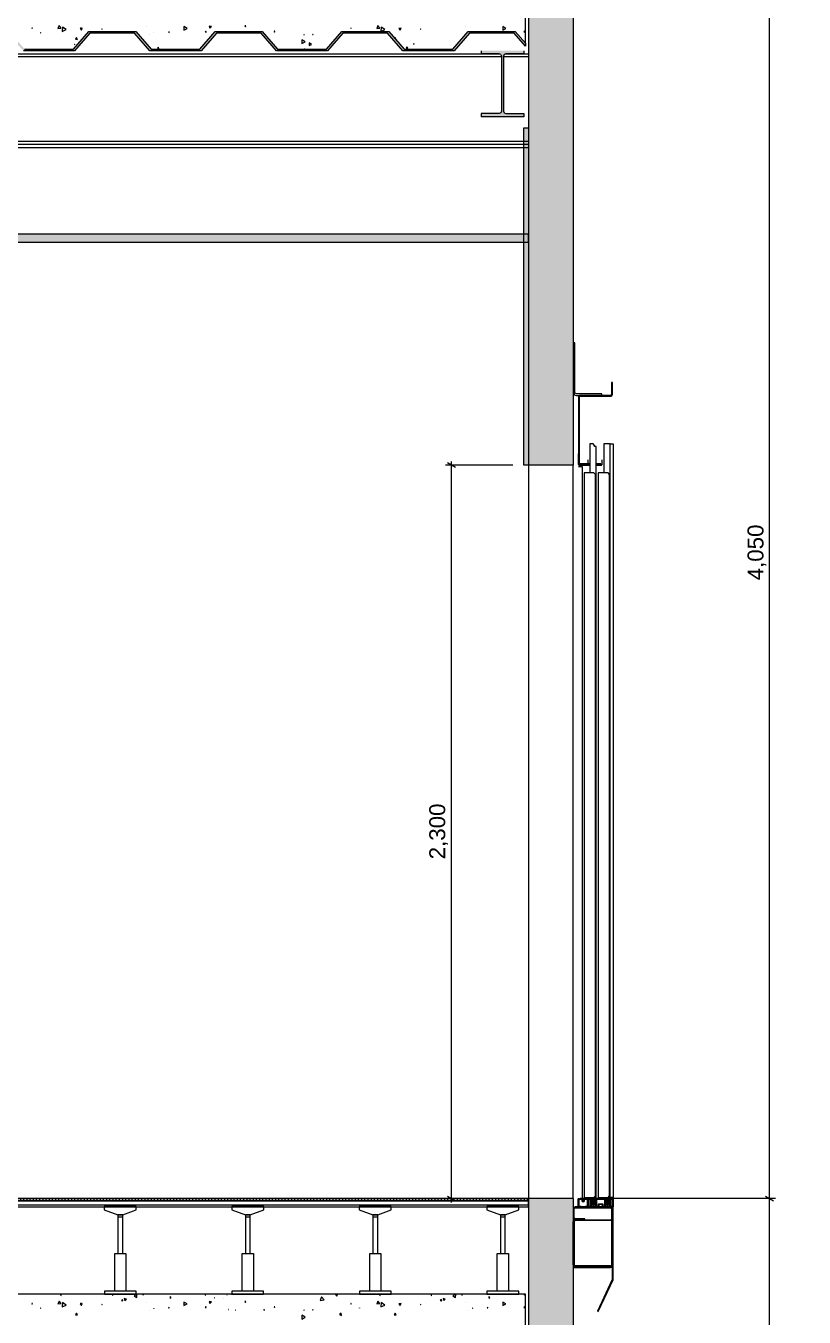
# Model space of a CAD drawing. Header units: millimetres. Extents: x -54677 to 188015, y -4000 to 32873.
# Drawn here: x -18274 to -15832, y 7728 to 11778 of the extents above; entities that cross this region are included whole.
import ezdxf

# ---------------------------------------------------------------- set-up
doc = ezdxf.new("R2010")
doc.units = ezdxf.units.MM
doc.header["$MEASUREMENT"] = 0
for name, color, linetype, lineweight in [('0_Pen_No__1', 7, 'Continuous', 13), ('0_Pen_No__101', 252, 'Continuous', 15), ('A-20-M_Ceiling_Pen_No__1', 7, 'Continuous', 13), ('A-30-M_Stair_Pen_No__146', 8, 'Continuous', 0), ('A-30-M_Stair_Pen_No__191', 7, 'Continuous', 5), ('New_A-30-M_Stair_Pen_No__191', 7, 'Continuous', 5), ('New_A-80-M_Lift_Pen_No__1', 7, 'Continuous', 13), ('New_A-80-M_Lift_Pen_No__87', 8, 'Continuous', 20), ('New_A-95-D_1_20_Pen_No__1', 7, 'Continuous', 13), ('New_S-280-M_STRUCT_FRAME.IFC Import_Pen_No__1', 7, 'Continuous', 13), ('New_S-280-M_STRUCT_FRAME.IFC Import_Pen_No__160', 5, 'Continuous', 200), ('New_S-280-M_STRUCT_FRAME.IFC Import_Pen_No__90', 8, 'Continuous', 20)]:
    doc.layers.add(name, color=color, linetype=linetype, lineweight=lineweight)
for name, color, linetype, lineweight, true_color in [('A-20-M_Ceiling_Pen_No__107', 7, 'Continuous', 15, 0xa6a6a6), ('A-30-M_Stair_Pen_No__107', 7, 'Continuous', 15, 0xa6a6a6), ('A-30-M_Stair_Pen_No__145', 7, 'Continuous', 0, 0xa6a6a6), ('New_A-30-M_Stair_Pen_No__145', 7, 'Continuous', 0, 0xa6a6a6), ('New_A-80-M_Lift_Pen_No__147', 7, 'Continuous', 0, 0x606060)]:
    doc.layers.add(name, color=color, linetype=linetype, lineweight=lineweight, true_color=true_color)
doc.layers.add('New_A-95-D_1_20', color=7, linetype='Continuous')
doc.styles.add('GENERATED_STYLE_1', font='')
doc.styles.get('GENERATED_STYLE_1').set_extended_font_data('Arial')
doc.dimstyles.new('GENERATED_STYLE__2', dxfattribs={"dimtxt": 50, "dimasz": 19, "dimexe": 0.18, "dimexo": 50, "dimgap": 0.09, "dimtad": 1, "dimdec": 0, "dimzin": 0, "dimdsep": 46, "dimtxsty": 'GENERATED_STYLE_1', "dimblk": 'ARROWHEAD_2', "dimblk1": 'ARROWHEAD_2', "dimblk2": 'ARROWHEAD_2', "dimcen": 0.09, "dimclrd": 7, "dimclre": 7, "dimclrt": 7, "dimadec": 0, "dimazin": 0, "dimtfac": 1, "dimtdec": 4, "dimtmove": 0, "dimatfit": 3, "dimfxl": 1, "dimtolj": 1, "dimtzin": 0, "dimarcsym": 0})
pattern_1 = [(0, (0, 0), (0, 3), [0, -3])]
pattern_2 = [(45, (0, 0), (-73.4847, 73.4847), [10, -50]), (45, (-15.53, 57.96), (-73.4847, 73.4847), [10, -50]), (105, (0, 0), (100.38196, 26.89726), [10, -50]), (105, (42.43, 42.43), (100.38196, 26.89726), [10, -50]), (165, (7.07, 7.07), (26.89726, 100.38196), [10, -50]), (165, (49.5, 49.5), (26.89726, 100.38196), [10, -50]), (45, (-7.071, 7.071), (-14.142136, 14.142136), [0, -20, 0, -30]), (90, (9e-16, 14.142), (-20, 0), [0, -15, 0, -25])]

# ---------------------------------------------------------------- blocks, each defined once
blk = doc.blocks.new('*X4')
at = {"layer": '0_Pen_No__101', "linetype": 'Continuous'}
for p, q in [((-18253, 11771.1), (-18254.7, 11771)), ((-18254.7, 11771), (-18253.7, 11769.5)), ((-18253.7, 11769.5), (-18253, 11771.1)), ((-18227.3, 11757), (-18227.7, 11756.5)), ((-18227.7, 11756.5), (-18227.1, 11756.4)), ((-18227.1, 11756.4), (-18227.3, 11757)), ((-18169.4, 11778.9), (-18173, 11769.8)), ((-18173, 11769.8), (-18163.3, 11771.2)), ((-18163.3, 11771.2), (-18169.4, 11778.9)), ((-18158.9, 11774.1), (-18160, 11760.3)), ((-18160, 11760.3), (-18147.5, 11766.2)), ((-18147.5, 11766.2), (-18158.9, 11774.1)), ((-18096.8, 11771), (-18103.7, 11770.1)), ((-18103.7, 11770.1), (-18099.6, 11764.6)), ((-18100.7, 11772.1), (-18101.2, 11771.8)), ((-18101.2, 11771.8), (-18100.7, 11771.6)), ((-18100.7, 11771.6), (-18100.7, 11772.1)), ((-18099.6, 11764.6), (-18096.8, 11771)), ((-18034.9, 11768.8), (-18035.8, 11768)), ((-18035.8, 11768), (-18034.7, 11767.6)), ((-18034.7, 11767.6), (-18034.9, 11768.8)), ((-17893.8, 11775), (-17893.9, 11775.1)), ((-17893.9, 11775.1), (-17893.9, 11775)), ((-17893.9, 11775), (-17893.8, 11775)), ((-17884.9, 11749.8), (-17885, 11749.7)), ((-17885, 11749.7), (-17884.9, 11749.7)), ((-17884.9, 11749.7), (-17884.9, 11749.8)), ((-17872.1, 11756.1), (-17872.8, 11756.3)), ((-17872.8, 11756.3), (-17872.7, 11755.6)), ((-17872.7, 11755.6), (-17872.1, 11756.1)), ((-17824.5, 11759.1), (-17826.3, 11758)), ((-17826.3, 11758), (-17824.4, 11757)), ((-17824.4, 11757), (-17824.5, 11759.1)), ((-17777.8, 11775.8), (-17778, 11764.7)), ((-17778, 11764.7), (-17768.3, 11770)), ((-17768.3, 11770), (-17777.8, 11775.8)), ((-17708.9, 11761.8), (-17711.5, 11759)), ((-17711.5, 11759), (-17707.8, 11758.1)), ((-17707.8, 11758.1), (-17708.9, 11761.8)), ((-17691.9, 11776.4), (-17699, 11777.2)), ((-17699, 11777.2), (-17696.2, 11770.7)), ((-17696.2, 11770.7), (-17691.9, 11776.4)), ((-17583.4, 11777.8), (-17587.1, 11777.8)), ((-17587.1, 11777.8), (-17585.3, 11774.6)), ((-17585.3, 11774.6), (-17583.4, 11777.8)), ((-17492.6, 11760.9), (-17495.3, 11761)), ((-17495.3, 11761), (-17494, 11758.6)), ((-17494, 11758.6), (-17492.6, 11760.9)), ((-17401.5, 11751.1), (-17402, 11749.8)), ((-17402, 11749.8), (-17400.6, 11749.9)), ((-17400.6, 11749.9), (-17401.5, 11751.1)), ((-17374, 11752.3), (-17374.4, 11750.8)), ((-17374.4, 11750.8), (-17372.9, 11751.2)), ((-17372.9, 11751.2), (-17374, 11752.3)), ((-17253, 11771.1), (-17254.7, 11771)), ((-17254.7, 11771), (-17253.7, 11769.5)), ((-17253.7, 11769.5), (-17253, 11771.1)), ((-17169.4, 11778.9), (-17173, 11769.8)), ((-17173, 11769.8), (-17163.3, 11771.2)), ((-17163.3, 11771.2), (-17169.4, 11778.9)), ((-17158.9, 11774.1), (-17160, 11760.3)), ((-17160, 11760.3), (-17147.5, 11766.2)), ((-17147.5, 11766.2), (-17158.9, 11774.1)), ((-17096.8, 11771), (-17103.7, 11770.1)), ((-17103.7, 11770.1), (-17099.6, 11764.6)), ((-17100.7, 11772.1), (-17101.2, 11771.8)), ((-17101.2, 11771.8), (-17100.7, 11771.6)), ((-17100.7, 11771.6), (-17100.7, 11772.1)), ((-17099.6, 11764.6), (-17096.8, 11771)), ((-17034.9, 11768.8), (-17035.8, 11768)), ((-17035.8, 11768), (-17034.7, 11767.6)), ((-17034.7, 11767.6), (-17034.9, 11768.8)), ((-16893.8, 11775), (-16893.9, 11775.1)), ((-16893.9, 11775.1), (-16893.9, 11775)), ((-16893.9, 11775), (-16893.8, 11775)), ((-16777.8, 11775.8), (-16778, 11764.7)), ((-16778, 11764.7), (-16768.3, 11770)), ((-16768.3, 11770), (-16777.8, 11775.8)), ((-16708.9, 11761.8), (-16711.5, 11759)), ((-16711.5, 11759), (-16707.8, 11758.1)), ((-16707.8, 11758.1), (-16708.9, 11761.8)), ((-18119.7, 11719.9), (-18120.9, 11719.3)), ((-18120.9, 11719.3), (-18119.9, 11718.6)), ((-18119.9, 11718.6), (-18119.7, 11719.9)), ((-18114.9, 11741.3), (-18118.2, 11735.8)), ((-18118.2, 11735.8), (-18111.7, 11735.7)), ((-18111.7, 11735.7), (-18114.9, 11741.3)), ((-17857.6, 11711.5), (-17861.1, 11708.5)), ((-17861.1, 11708.5), (-17856.8, 11707)), ((-17856.8, 11707), (-17857.6, 11711.5)), ((-17407.7, 11734.6), (-17408, 11722.4)), ((-17408, 11722.4), (-17397.4, 11728.2)), ((-17397.4, 11728.2), (-17407.7, 11734.6)), ((-17401.3, 11705.4), (-17401.2, 11705)), ((-17399.2, 11705.1), (-17401.3, 11705.4)), ((-17399.3, 11705), (-17399.2, 11705.1)), ((-17385.1, 11724.6), (-17385.4, 11715.9)), ((-17385.4, 11715.9), (-17377.7, 11720)), ((-17377.7, 11720), (-17385.1, 11724.6)), ((-17114.9, 11741.3), (-17116.5, 11738.5)), ((-17111.7, 11735.7), (-17114.9, 11741.3)), ((-17114.1, 11735.7), (-17111.7, 11735.7)), ((-17098.5, 11719.2), (-17098.9, 11719.4)), ((-17098.9, 11719.4), (-17098.8, 11719)), ((-17098.8, 11719), (-17098.5, 11719.2)), ((-17075.2, 11710.5), (-17080.7, 11709.6)), ((-17080.7, 11709.6), (-17077.2, 11705.4)), ((-17077.2, 11705.4), (-17075.2, 11710.5)), ((-17056.7, 11722.6), (-17057.4, 11720.8)), ((-17057.4, 11720.8), (-17055.5, 11721.1)), ((-17055.5, 11721.1), (-17056.7, 11722.6))]:
    blk.add_line(p, q, dxfattribs=at)
blk = doc.blocks.new('Fill_2_1', base_point=(0, 0))
at = {"layer": '0_Pen_No__101', "color": 8, "linetype": 'Continuous', "lineweight": 15}
for p, q in [((-16706.7, 11723.7), (-16706.7, 11850)), ((-18124.6, 11705), (-18076.6, 11760)), ((-18076.6, 11760), (-17929, 11760)), ((-17929, 11760), (-17881, 11705)), ((-17727.8, 11705), (-17679.7, 11760)), ((-17679.7, 11760), (-17532.2, 11760)), ((-17532.2, 11760), (-17484.1, 11705)), ((-17330.9, 11705), (-17282.9, 11760)), ((-17282.9, 11760), (-17135.3, 11760)), ((-17135.3, 11760), (-17087.3, 11705)), ((-16934.1, 11705), (-16886, 11760)), ((-16886, 11760), (-16738.5, 11760)), ((-16738.5, 11760), (-16706.7, 11723.7)), ((-18277.8, 11705), (-18124.6, 11705)), ((-17881, 11705), (-17727.8, 11705)), ((-17484.1, 11705), (-17330.9, 11705)), ((-17087.3, 11705), (-16934.1, 11705)), ((-16934.1, 11705), (-16934.1, 11705))]:
    blk.add_line(p, q, dxfattribs=at)
at = {"layer": '0_Pen_No__101', "linetype": 'Continuous'}
blk.add_blockref('*X4', (0, 0), dxfattribs=at)
blk = doc.blocks.new('*X6')
at = {"layer": '0_Pen_No__101', "linetype": 'Continuous'}
for p, q in [((-18169.4, 7778.9), (-18173, 7769.8)), ((-18163.3, 7771.2), (-18169.4, 7778.9)), ((-18163.1, 7798.9), (-18164.9, 7797.3)), ((-18164.9, 7797.3), (-18162.6, 7796.5)), ((-18162.6, 7796.5), (-18163.1, 7798.9)), ((-18002, 7798.1), (-18002.1, 7796.6)), ((-18002.1, 7796.6), (-18000.7, 7797.3)), ((-18000.7, 7797.3), (-18002, 7798.1)), ((-17970.3, 7783.7), (-17973.9, 7780.5)), ((-17973.9, 7780.5), (-17969.4, 7779)), ((-17969.4, 7779), (-17970.3, 7783.7)), ((-17958.6, 7784.9), (-17965, 7786.5)), ((-17965, 7786.5), (-17963.1, 7780.1)), ((-17963.1, 7780.1), (-17958.6, 7784.9)), ((-17925.4, 7799.5), (-17934.4, 7795)), ((-17934.4, 7795), (-17926, 7789.5)), ((-17926, 7789.5), (-17925.4, 7799.5)), ((-17906.1, 7798.1), (-17906.3, 7797.1)), ((-17906.3, 7797.1), (-17905.3, 7797.4)), ((-17905.3, 7797.4), (-17906.1, 7798.1)), ((-17819, 7792.4), (-17822.6, 7789.9)), ((-17822.6, 7789.9), (-17818.6, 7788)), ((-17818.6, 7788), (-17819, 7792.4)), ((-17777.8, 7775.8), (-17778, 7764.7)), ((-17768.3, 7770), (-17777.8, 7775.8)), ((-17710.7, 7799.4), (-17711.2, 7797.6)), ((-17711.2, 7797.6), (-17709.4, 7798.1)), ((-17709.4, 7798.1), (-17710.7, 7799.4)), ((-17691.9, 7776.4), (-17699, 7777.2)), ((-17699, 7777.2), (-17696.2, 7770.7)), ((-17696.2, 7770.7), (-17691.9, 7776.4)), ((-17682.7, 7789), (-17682.7, 7788.8)), ((-17682.5, 7788.9), (-17682.7, 7789)), ((-17682.7, 7788.8), (-17682.5, 7788.9)), ((-17653.4, 7787), (-17653.6, 7786.9)), ((-17653.6, 7786.9), (-17653.4, 7786.8)), ((-17653.4, 7786.8), (-17653.4, 7787)), ((-17642.8, 7798.4), (-17643, 7798.1)), ((-17643, 7798.1), (-17642.6, 7798)), ((-17642.6, 7798), (-17642.8, 7798.4)), ((-17631.2, 7800.3), (-17630.6, 7799.2)), ((-17630.6, 7799.2), (-17630, 7800.3)), ((-17583.4, 7777.8), (-17587.1, 7777.8)), ((-17587.1, 7777.8), (-17585.3, 7774.6)), ((-17585.3, 7774.6), (-17583.4, 7777.8)), ((-17346.3, 7792.4), (-17350.3, 7780.5)), ((-17350.3, 7780.5), (-17338, 7783.1)), ((-17338, 7783.1), (-17346.3, 7792.4)), ((-17303.5, 7800.3), (-17297.8, 7794.4)), ((-17297.8, 7794.4), (-17296.1, 7800.3)), ((-17169.4, 7778.9), (-17173, 7769.8)), ((-17163.3, 7771.2), (-17169.4, 7778.9)), ((-17163.1, 7798.9), (-17164.9, 7797.3)), ((-17164.9, 7797.3), (-17162.6, 7796.5)), ((-17162.6, 7796.5), (-17163.1, 7798.9)), ((-17002, 7798.1), (-17002.1, 7796.6)), ((-17002.1, 7796.6), (-17000.7, 7797.3)), ((-17000.7, 7797.3), (-17002, 7798.1)), ((-16970.3, 7783.7), (-16973.9, 7780.5)), ((-16973.9, 7780.5), (-16969.4, 7779)), ((-16969.4, 7779), (-16970.3, 7783.7)), ((-16958.6, 7784.9), (-16965, 7786.5)), ((-16965, 7786.5), (-16963.1, 7780.1)), ((-16963.1, 7780.1), (-16958.6, 7784.9)), ((-16925.4, 7799.5), (-16934.4, 7795)), ((-16934.4, 7795), (-16926, 7789.5)), ((-16926, 7789.5), (-16925.4, 7799.5)), ((-16906.1, 7798.1), (-16906.3, 7797.1)), ((-16906.3, 7797.1), (-16905.3, 7797.4)), ((-16905.3, 7797.4), (-16906.1, 7798.1)), ((-16819, 7792.4), (-16822.6, 7789.9)), ((-16822.6, 7789.9), (-16818.6, 7788)), ((-16818.6, 7788), (-16819, 7792.4)), ((-16777.8, 7775.8), (-16778, 7764.7)), ((-16768.3, 7770), (-16777.8, 7775.8)), ((-16710.7, 7799.4), (-16711.2, 7797.6)), ((-16711.2, 7797.6), (-16709.4, 7798.1)), ((-16709.4, 7798.1), (-16710.7, 7799.4)), ((-18253, 7771.1), (-18254.7, 7771)), ((-18254.7, 7771), (-18253.7, 7769.5)), ((-18253.7, 7769.5), (-18253, 7771.1)), ((-18227.3, 7757), (-18227.7, 7756.5)), ((-18227.7, 7756.5), (-18227.1, 7756.4)), ((-18227.1, 7756.4), (-18227.3, 7757)), ((-18173, 7769.8), (-18163.3, 7771.2)), ((-18158.9, 7774.1), (-18160, 7760.3)), ((-18160, 7760.3), (-18147.5, 7766.2)), ((-18147.5, 7766.2), (-18158.9, 7774.1)), ((-18114.9, 7741.3), (-18118.2, 7735.8)), ((-18118.2, 7735.8), (-18111.7, 7735.7)), ((-18111.7, 7735.7), (-18114.9, 7741.3)), ((-18096.8, 7771), (-18103.7, 7770.1)), ((-18103.7, 7770.1), (-18099.6, 7764.6)), ((-18100.7, 7772.1), (-18101.2, 7771.8)), ((-18101.2, 7771.8), (-18100.7, 7771.6)), ((-18100.7, 7771.6), (-18100.7, 7772.1)), ((-18099.6, 7764.6), (-18096.8, 7771)), ((-18034.9, 7768.8), (-18035.8, 7768)), ((-18035.8, 7768), (-18034.7, 7767.6)), ((-18034.7, 7767.6), (-18034.9, 7768.8)), ((-17893.8, 7775), (-17893.9, 7775.1)), ((-17893.9, 7775.1), (-17893.9, 7775)), ((-17893.9, 7775), (-17893.8, 7775)), ((-17884.9, 7749.8), (-17885, 7749.7)), ((-17885, 7749.7), (-17884.9, 7749.7)), ((-17884.9, 7749.7), (-17884.9, 7749.8)), ((-17872.1, 7756.1), (-17872.8, 7756.3)), ((-17872.8, 7756.3), (-17872.7, 7755.6)), ((-17872.7, 7755.6), (-17872.1, 7756.1)), ((-17824.5, 7759.1), (-17826.3, 7758)), ((-17826.3, 7758), (-17824.4, 7757)), ((-17824.4, 7757), (-17824.5, 7759.1)), ((-17778, 7764.7), (-17768.3, 7770)), ((-17708.9, 7761.8), (-17711.5, 7759)), ((-17711.5, 7759), (-17707.8, 7758.1)), ((-17707.8, 7758.1), (-17708.9, 7761.8)), ((-17638.6, 7752.2), (-17639.2, 7752.5)), ((-17639.2, 7752.5), (-17639.2, 7751.8)), ((-17639.2, 7751.8), (-17638.6, 7752.2)), ((-17615.6, 7750.3), (-17616.2, 7750.2)), ((-17616.2, 7750.2), (-17615.8, 7749.8)), ((-17615.8, 7749.8), (-17615.6, 7750.3)), ((-17525.9, 7752.6), (-17527, 7750.5)), ((-17527, 7750.5), (-17524.7, 7750.6)), ((-17524.7, 7750.6), (-17525.9, 7752.6)), ((-17492.6, 7760.9), (-17495.3, 7761)), ((-17495.3, 7761), (-17494, 7758.6)), ((-17494, 7758.6), (-17492.6, 7760.9)), ((-17401.5, 7751.1), (-17402, 7749.8)), ((-17402, 7749.8), (-17400.6, 7749.9)), ((-17400.6, 7749.9), (-17401.5, 7751.1)), ((-17374, 7752.3), (-17374.4, 7750.8)), ((-17374.4, 7750.8), (-17372.9, 7751.2)), ((-17372.9, 7751.2), (-17374, 7752.3)), ((-17284.7, 7740.8), (-17290.3, 7736.4)), ((-17290.3, 7736.4), (-17283.7, 7733.8)), ((-17283.7, 7733.8), (-17284.7, 7740.8)), ((-17253, 7771.1), (-17254.7, 7771)), ((-17254.7, 7771), (-17253.7, 7769.5)), ((-17253.7, 7769.5), (-17253, 7771.1)), ((-17227.3, 7757), (-17227.7, 7756.5)), ((-17227.7, 7756.5), (-17227.1, 7756.4)), ((-17227.1, 7756.4), (-17227.3, 7757)), ((-17173, 7769.8), (-17163.3, 7771.2)), ((-17158.9, 7774.1), (-17160, 7760.3)), ((-17160, 7760.3), (-17147.5, 7766.2)), ((-17147.5, 7766.2), (-17158.9, 7774.1)), ((-17114.9, 7741.3), (-17118.2, 7735.8)), ((-17118.2, 7735.8), (-17111.7, 7735.7)), ((-17111.7, 7735.7), (-17114.9, 7741.3)), ((-17096.8, 7771), (-17103.7, 7770.1)), ((-17103.7, 7770.1), (-17099.6, 7764.6)), ((-17100.7, 7772.1), (-17101.2, 7771.8)), ((-17101.2, 7771.8), (-17100.7, 7771.6)), ((-17100.7, 7771.6), (-17100.7, 7772.1)), ((-17099.6, 7764.6), (-17096.8, 7771)), ((-17034.9, 7768.8), (-17035.8, 7768)), ((-17035.8, 7768), (-17034.7, 7767.6)), ((-17034.7, 7767.6), (-17034.9, 7768.8)), ((-16893.8, 7775), (-16893.9, 7775.1)), ((-16893.9, 7775.1), (-16893.9, 7775)), ((-16893.9, 7775), (-16893.8, 7775)), ((-16884.9, 7749.8), (-16885, 7749.7)), ((-16885, 7749.7), (-16884.9, 7749.7)), ((-16884.9, 7749.7), (-16884.9, 7749.8)), ((-16872.1, 7756.1), (-16872.8, 7756.3)), ((-16872.8, 7756.3), (-16872.7, 7755.6)), ((-16872.7, 7755.6), (-16872.1, 7756.1)), ((-16824.5, 7759.1), (-16826.3, 7758)), ((-16826.3, 7758), (-16824.4, 7757)), ((-16824.4, 7757), (-16824.5, 7759.1)), ((-16778, 7764.7), (-16768.3, 7770)), ((-16708.9, 7761.8), (-16711.5, 7759)), ((-16711.5, 7759), (-16707.8, 7758.1)), ((-16707.8, 7758.1), (-16708.9, 7761.8)), ((-17407.7, 7734.6), (-17408, 7722.4)), ((-17408, 7722.4), (-17397.4, 7728.2)), ((-17397.4, 7728.2), (-17407.7, 7734.6))]:
    blk.add_line(p, q, dxfattribs=at)
blk = doc.blocks.new('Fill_3_1', base_point=(0, 0))
at = {"layer": '0_Pen_No__101', "color": 8, "linetype": 'Continuous', "lineweight": 15}
for p, q in [((-18050.5, 7800.3), (-19241, 7800.3)), ((-16706.7, 7800.3), (-18050.5, 7800.3)), ((-16706.7, 7655.2), (-16706.7, 7800.3))]:
    blk.add_line(p, q, dxfattribs=at)
at = {"layer": '0_Pen_No__101', "linetype": 'Continuous'}
blk.add_blockref('*X6', (0, 0), dxfattribs=at)
blk = doc.blocks.new('*D26')
at = {"layer": 'New_A-95-D_1_20_Pen_No__1', "linetype": 'Continuous'}
for p, q in [((-15922, 8100), (-16534.8, 8100)), ((-15953.3, 8107.2), (-15928.3, 8092.8)), ((-15940.8, 4050), (-15940.8, 8100)), ((-15922, 4050), (-16576.7, 4050)), ((-15953.3, 4057.2), (-15928.3, 4042.8))]:
    blk.add_line(p, q, dxfattribs=at)
at = {"layer": 'New_A-95-D_1_20_Pen_No__1', "insert": (-15950.8, 5989.2), "char_height": 50, "attachment_point": 7, "rotation": 90, "style": 'GENERATED_STYLE_1'}
blk.add_mtext('\\A1;{\\fArial|b0|i0|c0|p34;4,050}', dxfattribs=at)
blk = doc.blocks.new('ARROWHEAD_2')
at = {"color": 0, "linetype": 'Continuous', "lineweight": 0}
for p, q in [((0, 0), (-1, 0)), ((-0.38, -0.66), (0.38, 0.66))]:
    blk.add_line(p, q, dxfattribs=at)
blk = doc.blocks.new('*D27')
at = {"layer": 'New_A-95-D_1_20_Pen_No__1', "linetype": 'Continuous'}
for p, q in [((-15922, 12150), (-16576.7, 12150)), ((-15953.3, 12157.2), (-15928.3, 12142.8)), ((-15940.8, 8100), (-15940.8, 12150)), ((-15922, 8100), (-16534.8, 8100)), ((-15953.3, 8107.2), (-15928.3, 8092.8))]:
    blk.add_line(p, q, dxfattribs=at)
at = {"layer": 'New_A-95-D_1_20_Pen_No__1', "insert": (-15950.8, 10039.2), "char_height": 50, "attachment_point": 7, "rotation": 90, "style": 'GENERATED_STYLE_1'}
blk.add_mtext('\\A1;{\\fArial|b0|i0|c0|p34;4,050}', dxfattribs=at)
blk = doc.blocks.new('*D30')
at = {"layer": 'New_A-95-D_1_20_Pen_No__1', "linetype": 'Continuous'}
for p, q in [((-16939.1, 10400), (-16939.1, 10412.2)), ((-16746.7, 10400), (-16957.9, 10400)), ((-16926.6, 10392.8), (-16951.6, 10407.2)), ((-16939.1, 8100), (-16939.1, 10400)), ((-16707.9, 8100), (-16957.9, 8100)), ((-16951.6, 8107.2), (-16926.6, 8092.8)), ((-16939.1, 8087.8), (-16939.1, 8100))]:
    blk.add_line(p, q, dxfattribs=at)
at = {"layer": 'New_A-95-D_1_20_Pen_No__1', "insert": (-16949.1, 9164.2), "char_height": 50, "attachment_point": 7, "rotation": 90, "style": 'GENERATED_STYLE_1'}
blk.add_mtext('\\A1;{\\fArial|b0|i0|c0|p34;2,300}', dxfattribs=at)
blk = doc.blocks.new('*D31')
at = {"layer": 'New_A-95-D_1_20_Pen_No__1', "linetype": 'Continuous'}
for p, q in [((-14051.2, 20100), (-16506.7, 20100)), ((-14057.4, 20092.8), (-14082.4, 20107.2)), ((-14069.9, 20100), (-14069.9, 20112.2)), ((-14069.9, -1350), (-14069.9, 20100)), ((-14051.2, -1350), (-16506.7, -1350)), ((-14082.4, -1342.8), (-14057.4, -1357.2)), ((-14069.9, -1362.2), (-14069.9, -1350))]:
    blk.add_line(p, q, dxfattribs=at)
at = {"layer": 'New_A-95-D_1_20_Pen_No__1', "insert": (-14079.9, 9270.1), "char_height": 50, "attachment_point": 7, "rotation": 90, "style": 'GENERATED_STYLE_1'}
blk.add_mtext('\\A1;{\\fArial|b0|i0|c0|p34;21,450}', dxfattribs=at)

msp = doc.modelspace()

# ---------------------------------------------------------------- hatches: boundary and pattern name
at = {"layer": 'A-20-M_Ceiling_Pen_No__107', "linetype": 'Continuous'}
h = msp.add_hatch(dxfattribs=at)
h.set_pattern_fill('Gypsum_PB_0001', color=256, style=0, pattern_type=2)
h.set_pattern_definition(pattern_1)
h.paths.add_polyline_path([(-19716.2, 11100), (-16696.7, 11100), (-16696.7, 11125), (-19716.2, 11125)])
at = {"layer": 'A-30-M_Stair_Pen_No__107', "linetype": 'Continuous'}
h = msp.add_hatch(dxfattribs=at)
h.set_pattern_fill('Gypsum_PB_0001', color=256, style=0, pattern_type=2)
h.set_pattern_definition(pattern_1)
h.paths.add_polyline_path([(-16696.7, 11458.5), (-16696.7, 10400), (-16711.7, 10400), (-16711.7, 11458.5)])
at = {"layer": 'A-30-M_Stair_Pen_No__145', "linetype": 'Continuous'}
h = msp.add_hatch(dxfattribs=at)
h.set_pattern_fill('Floor_Finish_0001', color=256, style=0, pattern_type=2)
h.set_pattern_definition([(90, (0, 0), (-10, 0), [])])
h.paths.add_polyline_path([(-19716.2, 8094.8), (-16696.7, 8094.8), (-16696.7, 8100.3), (-19716.2, 8100.3)])
at = {"layer": 'A-30-M_Stair_Pen_No__146', "linetype": 'Continuous'}
msp.add_hatch(color=256, dxfattribs=at).paths.add_polyline_path([(-19913.2, 11760), (-19865.2, 11705), (-19712, 11705), (-19663.9, 11760), (-19516.4, 11760), (-19468.3, 11705), (-19315.1, 11705), (-19267.1, 11760), (-19119.5, 11760), (-19071.5, 11705), (-18987.5, 11705), (-18918.3, 11705), (-18870.2, 11760), (-18722.7, 11760), (-18674.7, 11705), (-18550.3, 11705), (-18521.4, 11705), (-18473.4, 11760), (-18325.9, 11760), (-18277.8, 11705), (-18124.6, 11705), (-18076.6, 11760), (-17929, 11760), (-17881, 11705), (-17796.9, 11705), (-17727.8, 11705), (-17679.7, 11760), (-17532.2, 11760), (-17484.1, 11705), (-17330.9, 11705), (-17282.9, 11760), (-17135.3, 11760), (-17087.3, 11705), (-16934.1, 11705), (-16886, 11760), (-16738.5, 11760), (-16706.7, 11723.6), (-16706.7, 11714.3), (-16742, 11754.7), (-16882.5, 11754.7), (-16930.3, 11700), (-16934.1, 11700), (-16934.1, 11699.7), (-17090.8, 11699.7), (-17138.9, 11754.7), (-17279.3, 11754.7), (-17327.3, 11699.8), (-17487.7, 11699.8), (-17535.7, 11754.8), (-17676.2, 11754.8), (-17724.2, 11699.9), (-17727.8, 11699.9), (-17727.8, 11699.7), (-17884.5, 11699.7), (-17932.6, 11754.7), (-18073, 11754.7), (-18121, 11699.8), (-18121.2, 11699.8), (-18121.3, 11699.7), (-18124.6, 11699.7), (-18281.4, 11699.7), (-18329.4, 11754.7), (-18469.9, 11754.7), (-18517.9, 11699.8), (-18678.2, 11699.8), (-18726.3, 11754.8), (-18866.7, 11754.8), (-18914.7, 11699.9), (-18914.8, 11699.9), (-18914.9, 11699.7), (-18918.3, 11699.7), (-19075.1, 11699.7), (-19123.1, 11754.7), (-19263.5, 11754.7), (-19311.6, 11699.8), (-19471.9, 11699.8), (-19519.9, 11754.8), (-19660.4, 11754.8), (-19708.4, 11699.9), (-19868.7, 11699.9), (-19916.8, 11754.9), (-19984.1, 11754.9), (-19984.1, 11760)])
at = {"layer": 'New_A-30-M_Stair_Pen_No__145', "linetype": 'Continuous'}
h = msp.add_hatch(dxfattribs=at)
h.set_pattern_fill('Plywood_0001', color=256, style=0, pattern_type=2)
h.set_pattern_definition([(0, (0, 0), (0, 40), [])])
h.paths.add_polyline_path([(-16696.7, 8092.3), (-19716.2, 8092.3), (-19716.2, 8074.6), (-16696.7, 8074.6)])
at = {"layer": 'New_A-80-M_Lift_Pen_No__147', "linetype": 'Continuous'}
h = msp.add_hatch(dxfattribs=at)
h.set_pattern_fill('Structural_Concrete_0001', color=256, style=0, pattern_type=2)
h.set_pattern_definition(pattern_2)
h.paths.add_polyline_path([(-16556.7, 12150), (-16696.7, 12150), (-16696.7, 10400), (-16556.7, 10400)])
h = msp.add_hatch(dxfattribs=at)
h.set_pattern_fill('Structural_Concrete_0001', color=256, style=0, pattern_type=2)
h.set_pattern_definition(pattern_2)
h.paths.add_polyline_path([(-16556.7, 6350), (-16556.7, 8100), (-16696.7, 8100), (-16696.7, 6350)])
at = {"layer": 'New_S-280-M_STRUCT_FRAME.IFC Import_Pen_No__160', "linetype": 'Continuous', "lineweight": 0, "true_color": 0x00007f}
msp.add_hatch(color=176, dxfattribs=at).paths.add_polyline_path([(-16711.7, 11493.2), (-16711.7, 11502.8), (-16767.8, 11502.8), (-16773.2, 11505), (-16775.4, 11510.4), (-16775.4, 11682.8), (-16773.2, 11688.2), (-16767.8, 11690.4), (-16711.7, 11690.4), (-16711.7, 11700), (-16845.6, 11700), (-16845.6, 11690.4), (-16789.4, 11690.4), (-16784.1, 11688.2), (-16781.8, 11682.8), (-16781.8, 11510.4), (-16784.1, 11505), (-16789.4, 11502.8), (-16845.6, 11502.8), (-16845.6, 11493.2)])

# ---------------------------------------------------------------- linework, layer by layer
at = {"layer": '0_Pen_No__1', "linetype": 'Continuous'}
for p, q in [((-16540.5, 10435.8), (-16541.7, 10435.8)), ((-16541.7, 10435.8), (-16541.7, 10403.2)), ((-16540.5, 10422), (-16540.5, 10435.8)), ((-16540.5, 10418.8), (-16540.4, 10418.8)), ((-16540.5, 10403.2), (-16540.5, 10416.8)), ((-16509.7, 10416), (-16510.9, 10416)), ((-16510.9, 10416), (-16510.9, 10403.2)), ((-16509.7, 10403.2), (-16509.7, 10416)), ((-16556.7, 8100), (-16556.7, 10400)), ((-16527.7, 10395.2), (-16540.5, 10395.2)), ((-16512.9, 10401.2), (-16538.5, 10401.2)), ((-16538.5, 10400), (-16512.9, 10400)), ((-16527.7, 8099), (-16527.7, 10395.2)), ((-16512.9, 10400), (-16504.7, 10400)), ((-16486.7, 10371), (-16491.7, 10376)), ((-16442.7, 10371), (-16447.7, 10376)), ((-16541.7, 8099), (-16540.7, 8100)), ((-16540.7, 8100), (-16537.2, 8100)), ((-16537.2, 8100), (-16537.2, 8099)), ((-16532.6, 8099), (-16532.6, 8100)), ((-16532.6, 8100), (-16528, 8100)), ((-16528, 8100), (-16528, 8099)), ((-16523.4, 8099), (-16523.4, 8100)), ((-16523.4, 8100), (-16518.8, 8100)), ((-16518.8, 8100), (-16518.8, 8099)), ((-16514.2, 8099), (-16514.2, 8100)), ((-16514.2, 8100), (-16510.7, 8100)), ((-16510.7, 8100), (-16509.7, 8099)), ((-16541.7, 8074), (-16541.7, 8099)), ((-16531.7, 8074), (-16541.7, 8074)), ((-16541.7, 8074), (-16533.3, 8074)), ((-16539.7, 8096), (-16538.7, 8097)), ((-16539.7, 8096), (-16539.7, 8076.5)), ((-16539.2, 8076), (-16531.7, 8076)), ((-16530.5, 8097), (-16538.7, 8097)), ((-16537.2, 8099), (-16532.6, 8099)), ((-16531.7, 8076), (-16531.7, 8074)), ((-16528, 8099), (-16523.4, 8099)), ((-16512.7, 8097), (-16521, 8097)), ((-16519.7, 8076), (-16512.2, 8076)), ((-16519.7, 8074), (-16519.7, 8076)), ((-16509.7, 8074), (-16519.7, 8074)), ((-16518.8, 8099), (-16514.2, 8099)), ((-16512.7, 8097), (-16511.7, 8096)), ((-16511.7, 8076.5), (-16511.7, 8096)), ((-16509.7, 8099), (-16509.7, 8074))]:
    msp.add_line(p, q, dxfattribs=at)
at = {"layer": '0_Pen_No__1', "linetype": 'Continuous', "flags": 128}
for points in [[(-16551.7, 10629.2), (-16551.7, 10784.2), (-16556.7, 10784.2), (-16556.7, 10629.2, 0.414214), (-16546.7, 10619.2), (-16466.7, 10619.2), (-16466.7, 10624.2), (-16546.7, 10624.2, -0.414214)], [(-16473.9, 8074), (-16509.7, 8074), (-16509.7, 8099), (-16508.7, 8100), (-16507.1, 8100), (-16507.1, 8099), (-16502.5, 8099), (-16502.5, 8100), (-16500.8, 8100), (-16499.8, 8099), (-16499.8, 8076.5, 0.414214), (-16499.3, 8076), (-16486.1, 8076, 0.414214), (-16485.6, 8076.5), (-16485.6, 8099), (-16484.6, 8100), (-16482.2, 8100), (-16482.2, 8099), (-16477.6, 8099), (-16477.6, 8100), (-16473, 8100), (-16473, 8099), (-16468.4, 8099), (-16468.4, 8100), (-16463.8, 8100), (-16463.8, 8099), (-16459.2, 8099), (-16459.2, 8100), (-16456.8, 8100), (-16455.8, 8099), (-16455.8, 8076.5, 0.414214), (-16455.3, 8076), (-16442.1, 8076, 0.414214), (-16441.6, 8076.5), (-16441.6, 8099), (-16440.6, 8100), (-16439, 8100), (-16439, 8099), (-16434.4, 8099), (-16434.4, 8100), (-16432.7, 8100), (-16431.7, 8099), (-16431.7, 8074), (-16467.6, 8074), (-16467.6, 8076), (-16465.5, 8076), (-16465.5, 8082), (-16476, 8082), (-16476, 8076), (-16473.9, 8076)], [(-16520.7, 8037), (-16550.7, 8037, -0.414214), (-16553.7, 8040), (-16553.7, 8068, -0.414214), (-16550.7, 8071), (-16440.2, 8071, -0.414214), (-16437.2, 8068), (-16437.2, 7995.3), (-16437.2, 7888.7, -0.291565), (-16439.9, 7887), (-16553.7, 7887), (-16553.7, 7884), (-16439.9, 7884, 0.291565), (-16434.5, 7887.5), (-16434.2, 7995.3), (-16434.2, 8068, 0.414214), (-16440.2, 8074), (-16550.7, 8074, 0.414214), (-16556.7, 8068), (-16556.7, 8040, 0.414214), (-16550.7, 8034), (-16520.7, 8034)], [(-16507.2, 8076), (-16502.3, 8076, 0.414214), (-16501.8, 8076.5), (-16501.8, 8096), (-16502.8, 8097), (-16506.7, 8097), (-16507.7, 8096), (-16507.7, 8076.5, 0.414214)], [(-16478, 8083.5, -0.414214), (-16477.5, 8084), (-16464, 8084, -0.414214), (-16463.5, 8083.5), (-16463.5, 8076.5, 0.414214), (-16463, 8076), (-16458.3, 8076, 0.414214), (-16457.8, 8076.5), (-16457.8, 8096.5, 0.414214), (-16458.3, 8097), (-16483.1, 8097, 0.414214), (-16483.6, 8096.5), (-16483.6, 8076.5, 0.414214), (-16483.1, 8076), (-16478.5, 8076, 0.414214), (-16478, 8076.5)], [(-16434.2, 8074), (-16434.2, 7848, -0.109518), (-16434.5, 7846.7), (-16480.8, 7747.4), (-16478.1, 7746.1), (-16431.8, 7845.5, 0.109518), (-16431.2, 7848), (-16431.2, 8074)], [(-16439.1, 8076), (-16434.2, 8076, 0.414214), (-16433.7, 8076.5), (-16433.7, 8096), (-16434.7, 8097), (-16438.6, 8097), (-16439.6, 8096), (-16439.6, 8076.5, 0.414214)], [(-16439.9, 7890), (-16439.9, 7887), (-16550.7, 7887, -0.414214), (-16556.7, 7893), (-16556.7, 8028, -0.414214), (-16550.7, 8034), (-16437.2, 8034), (-16437.2, 8031), (-16550.7, 8031, 0.414214), (-16553.7, 8028), (-16553.7, 7893, 0.414214), (-16550.7, 7890)]]:
    msp.add_lwpolyline(points, format="xyb", close=True, dxfattribs=at)
for points in [[(-16510.9, 10404.2), (-16534.5, 10404.2, -0.414214), (-16537.5, 10407.2), (-16537.5, 10613.2, -0.414214), (-16534.5, 10616.2), (-16439.7, 10616.2, 0.414214), (-16433.7, 10622.2), (-16433.7, 10659.2), (-16436.7, 10659.2), (-16436.7, 10622.2, -0.414214), (-16439.7, 10619.2), (-16534.5, 10619.2, 0.414214), (-16540.5, 10613.2), (-16540.5, 10407.3, 0.414214), (-16534.5, 10401.3), (-16512.3, 10401.3)], [(-16484.7, 10400), (-16468.9, 10400, 0.414214), (-16465.7, 10403.2), (-16465.7, 10416), (-16466.9, 10416), (-16466.9, 10403.2, -0.414214), (-16468.9, 10401.2), (-16484.7, 10401.2)], [(-16489.2, 8104), (-16491.3, 8098.2, 0.087489), (-16491.5, 8097.3), (-16491.5, 8080), (-16494, 8080), (-16494, 8097.3, -0.087489), (-16493.7, 8099), (-16492, 8103.8)], [(-16445.2, 8104), (-16447.3, 8098.2, 0.087489), (-16447.5, 8097.3), (-16447.5, 8080), (-16450, 8080), (-16450, 8097.3, -0.087489), (-16449.7, 8099), (-16448, 8103.8)]]:
    msp.add_lwpolyline(points, format="xyb", dxfattribs=at)
for points in [[(-16522.7, 8104), (-16484.7, 8104), (-16484.7, 10459.3), (-16489.7, 10459.3), (-16489.7, 10462.3), (-16494.7, 10467.3), (-16504.7, 10467.3), (-16504.7, 10376)], [(-16478.7, 8104), (-16440.7, 8104), (-16440.7, 10467.3), (-16460.7, 10467.3), (-16460.7, 10376)], [(-16440.7, 10467.3), (-16431.7, 10467.3), (-16431.7, 8104), (-16440.7, 8104)], [(-16491.7, 10376), (-16522.7, 10376), (-16522.7, 8104), (-16491.7, 8104), (-16486.7, 8109), (-16486.7, 10371)], [(-16510.4, 10401.3), (-16504.7, 10401.3)], [(-16504.7, 10401.2), (-16510.4, 10401.2)], [(-16504.7, 10404.2), (-16509.7, 10404.2)], [(-16484.7, 10401.3), (-16469.9, 10401.3), (-16469.9, 10404.2), (-16484.7, 10404.2)], [(-16447.7, 10376), (-16478.7, 10376), (-16478.7, 8104), (-16447.7, 8104), (-16442.7, 8109), (-16442.7, 10371)]]:
    msp.add_lwpolyline(points, dxfattribs=at)
for points in [[(-16494.2, 8096), (-16499.7, 8096), (-16499.7, 8083), (-16494.2, 8083)], [(-16485.7, 8096), (-16491.2, 8096), (-16491.2, 8083), (-16485.7, 8083)], [(-16450.2, 8096), (-16455.7, 8096), (-16455.7, 8083), (-16450.2, 8083)], [(-16441.7, 8083), (-16447.2, 8083), (-16447.2, 8096), (-16441.7, 8096)]]:
    msp.add_lwpolyline(points, close=True, dxfattribs=at)
at = {"layer": '0_Pen_No__1', "linetype": 'Continuous'}
msp.add_circle((-16525.7, 8094.3), 2.75, dxfattribs=at)
for centre, radius, start, end in [((-16538.5, 10403.2), 3.2, 180, 270), ((-16538.5, 10403.2), 2, 180, 270), ((-16512.9, 10403.2), 3.2, 270, 0), ((-16512.9, 10403.2), 2, 270, 0), ((-16539.2, 8076.5), 0.5, 180, 270), ((-16530.5, 8096.5), 0.5, 334.6231, 90), ((-16525.7, 8094.3), 4.75, 154.6231, 25.3769), ((-16521, 8096.5), 0.5, 90, 205.3769), ((-16512.2, 8076.5), 0.5, 270, 0)]:
    msp.add_arc(centre, radius, start, end, dxfattribs=at)
at = {"layer": 'A-20-M_Ceiling_Pen_No__1', "linetype": 'Continuous', "flags": 128}
msp.add_lwpolyline([(-19716.2, 11100), (-16696.7, 11100), (-16696.7, 11125), (-19716.2, 11125)], close=True, dxfattribs=at)
at = {"layer": 'A-30-M_Stair_Pen_No__191', "linetype": 'Continuous', "flags": 128}
msp.add_lwpolyline([(-18277.8, 11705), (-18124.6, 11705), (-18076.6, 11760), (-17929, 11760), (-17881, 11705), (-17796.9, 11705), (-17727.8, 11705), (-17679.7, 11760), (-17532.2, 11760), (-17484.1, 11705), (-17330.9, 11705), (-17282.9, 11760), (-17135.3, 11760), (-17087.3, 11705), (-16934.1, 11705), (-16886, 11760), (-16738.5, 11760), (-16706.7, 11723.6), (-16706.7, 11714.3), (-16742, 11754.7), (-16882.5, 11754.7), (-16930.3, 11700), (-16934.1, 11700), (-16934.1, 11699.7), (-17090.8, 11699.7), (-17138.9, 11754.7), (-17279.3, 11754.7), (-17327.3, 11699.8), (-17487.7, 11699.8), (-17535.7, 11754.8), (-17676.2, 11754.8), (-17724.2, 11699.9), (-17727.8, 11699.9), (-17727.8, 11699.7), (-17884.5, 11699.7), (-17932.6, 11754.7), (-18073, 11754.7), (-18121, 11699.8), (-18121.2, 11699.8), (-18121.3, 11699.7), (-18124.6, 11699.7), (-18281.4, 11699.7)], dxfattribs=at)
for points in [[(-16696.7, 11458.5), (-16696.7, 10400), (-16711.7, 10400), (-16711.7, 11458.5)], [(-19716.2, 8094.8), (-16696.7, 8094.8), (-16696.7, 8100.3), (-19716.2, 8100.3)], [(-17985.2, 8049.3), (-17970.1, 8049.3), (-17927.7, 8064.9), (-17927.7, 8075), (-18028.2, 8075), (-18028.2, 8064.9)], [(-17985.2, 8049.3), (-17970.1, 8049.3), (-17927.7, 8064.9), (-17927.7, 8075), (-18028.2, 8075), (-18028.2, 8064.9)], [(-17985.2, 8049.3), (-17970.1, 8049.3), (-17927.7, 8064.9), (-17927.7, 8075), (-18028.2, 8075), (-18028.2, 8064.9)], [(-17985.2, 8049.3), (-17970.1, 8049.3), (-17927.7, 8064.9), (-17927.7, 8075), (-18028.2, 8075), (-18028.2, 8064.9)], [(-17585.2, 8049.3), (-17570.1, 8049.3), (-17527.7, 8064.9), (-17527.7, 8075), (-17628.2, 8075), (-17628.2, 8064.9)], [(-17585.2, 8049.3), (-17570.1, 8049.3), (-17527.7, 8064.9), (-17527.7, 8075), (-17628.2, 8075), (-17628.2, 8064.9)], [(-17585.2, 8049.3), (-17570.1, 8049.3), (-17527.7, 8064.9), (-17527.7, 8075), (-17628.2, 8075), (-17628.2, 8064.9)], [(-17185.2, 8049.3), (-17170.1, 8049.3), (-17127.7, 8064.9), (-17127.7, 8075), (-17228.2, 8075), (-17228.2, 8064.9)], [(-17185.2, 8049.3), (-17170.1, 8049.3), (-17127.7, 8064.9), (-17127.7, 8075), (-17228.2, 8075), (-17228.2, 8064.9)], [(-16785.2, 8049.3), (-16770.1, 8049.3), (-16727.7, 8064.9), (-16727.7, 8075), (-16828.2, 8075), (-16828.2, 8064.9)], [(-17985.2, 7928.4), (-17970.1, 7928.4), (-17970.1, 8049.3), (-17985.2, 8049.3)], [(-17985.2, 7928.4), (-17970.1, 7928.4), (-17970.1, 8049.3), (-17985.2, 8049.3)], [(-17985.2, 7928.4), (-17970.1, 7928.4), (-17970.1, 8049.3), (-17985.2, 8049.3)], [(-17985.2, 7928.4), (-17970.1, 7928.4), (-17970.1, 8049.3), (-17985.2, 8049.3)], [(-17985.2, 7928.4), (-17970.1, 7928.4), (-17970.1, 8042.3), (-17985.2, 8042.3)], [(-17985.2, 7928.4), (-17970.1, 7928.4), (-17970.1, 8042.3), (-17985.2, 8042.3)], [(-17985.2, 7928.4), (-17970.1, 7928.4), (-17970.1, 8042.3), (-17985.2, 8042.3)], [(-17985.2, 7928.4), (-17970.1, 7928.4), (-17970.1, 8042.3), (-17985.2, 8042.3)], [(-17585.2, 7928.4), (-17570.1, 7928.4), (-17570.1, 8049.3), (-17585.2, 8049.3)], [(-17585.2, 7928.4), (-17570.1, 7928.4), (-17570.1, 8049.3), (-17585.2, 8049.3)], [(-17585.2, 7928.4), (-17570.1, 7928.4), (-17570.1, 8049.3), (-17585.2, 8049.3)], [(-17585.2, 7928.4), (-17570.1, 7928.4), (-17570.1, 8042.3), (-17585.2, 8042.3)], [(-17585.2, 7928.4), (-17570.1, 7928.4), (-17570.1, 8042.3), (-17585.2, 8042.3)], [(-17585.2, 7928.4), (-17570.1, 7928.4), (-17570.1, 8042.3), (-17585.2, 8042.3)], [(-17185.2, 7928.4), (-17170.1, 7928.4), (-17170.1, 8049.3), (-17185.2, 8049.3)], [(-17185.2, 7928.4), (-17170.1, 7928.4), (-17170.1, 8049.3), (-17185.2, 8049.3)], [(-17185.2, 7928.4), (-17170.1, 7928.4), (-17170.1, 8042.3), (-17185.2, 8042.3)], [(-17185.2, 7928.4), (-17170.1, 7928.4), (-17170.1, 8042.3), (-17185.2, 8042.3)], [(-16785.2, 7928.4), (-16770.1, 7928.4), (-16770.1, 8049.3), (-16785.2, 8049.3)], [(-16785.2, 7928.4), (-16770.1, 7928.4), (-16770.1, 8042.3), (-16785.2, 8042.3)], [(-17995.1, 7928.4), (-17960.2, 7928.4), (-17960.2, 7809.5), (-17995.1, 7809.5)], [(-17995.1, 7928.4), (-17960.2, 7928.4), (-17960.2, 7809.5), (-17995.1, 7809.5)], [(-17995.1, 7928.4), (-17960.2, 7928.4), (-17960.2, 7809.5), (-17995.1, 7809.5)], [(-17995.1, 7928.4), (-17960.2, 7928.4), (-17960.2, 7809.5), (-17995.1, 7809.5)], [(-17595.1, 7928.4), (-17560.2, 7928.4), (-17560.2, 7809.5), (-17595.1, 7809.5)], [(-17595.1, 7928.4), (-17560.2, 7928.4), (-17560.2, 7809.5), (-17595.1, 7809.5)], [(-17595.1, 7928.4), (-17560.2, 7928.4), (-17560.2, 7809.5), (-17595.1, 7809.5)], [(-17195.1, 7928.4), (-17160.2, 7928.4), (-17160.2, 7809.5), (-17195.1, 7809.5)], [(-17195.1, 7928.4), (-17160.2, 7928.4), (-17160.2, 7809.5), (-17195.1, 7809.5)], [(-16795.1, 7928.4), (-16760.2, 7928.4), (-16760.2, 7809.5), (-16795.1, 7809.5)], [(-18027.5, 7800), (-17927.9, 7800), (-17927.9, 7809.5), (-18027.5, 7809.5)], [(-18027.5, 7800), (-17927.9, 7800), (-17927.9, 7809.5), (-18027.5, 7809.5)], [(-18027.5, 7800), (-17927.9, 7800), (-17927.9, 7809.5), (-18027.5, 7809.5)], [(-18027.5, 7800), (-17927.9, 7800), (-17927.9, 7809.5), (-18027.5, 7809.5)], [(-17627.5, 7800), (-17527.9, 7800), (-17527.9, 7809.5), (-17627.5, 7809.5)], [(-17627.5, 7800), (-17527.9, 7800), (-17527.9, 7809.5), (-17627.5, 7809.5)], [(-17627.5, 7800), (-17527.9, 7800), (-17527.9, 7809.5), (-17627.5, 7809.5)], [(-17227.5, 7800), (-17127.9, 7800), (-17127.9, 7809.5), (-17227.5, 7809.5)], [(-17227.5, 7800), (-17127.9, 7800), (-17127.9, 7809.5), (-17227.5, 7809.5)], [(-16827.5, 7800), (-16727.9, 7800), (-16727.9, 7809.5), (-16827.5, 7809.5)]]:
    msp.add_lwpolyline(points, close=True, dxfattribs=at)
at = {"layer": 'New_A-30-M_Stair_Pen_No__191', "linetype": 'Continuous', "flags": 128}
msp.add_lwpolyline([(-16696.7, 8092.3), (-19716.2, 8092.3), (-19716.2, 8074.6), (-16696.7, 8074.6)], close=True, dxfattribs=at)
at = {"layer": 'New_A-80-M_Lift_Pen_No__1', "linetype": 'Continuous'}
for p, q in [((-16696.7, 12150), (-16696.7, 10400)), ((-16556.7, 12150), (-16556.7, 10400)), ((-16556.7, 10400), (-16696.7, 10400)), ((-16696.7, 8100), (-16696.7, 6350)), ((-16556.7, 8100), (-16696.7, 8100)), ((-16556.7, 8100), (-16556.7, 6350))]:
    msp.add_line(p, q, dxfattribs=at)
at = {"layer": 'New_A-80-M_Lift_Pen_No__87', "linetype": 'Continuous'}
for p, q in [((-16696.7, 10400), (-16696.7, 8100)), ((-16556.7, 8100), (-16556.7, 10400))]:
    msp.add_line(p, q, dxfattribs=at)
at = {"layer": 'New_S-280-M_STRUCT_FRAME.IFC Import_Pen_No__1', "linetype": 'Continuous'}
for p, q in [((-16845.6, 11700), (-16845.6, 11690.4)), ((-16711.7, 11700), (-16711.7, 11690.4)), ((-16845.6, 11502.8), (-16845.6, 11493.2)), ((-16711.7, 11502.8), (-16711.7, 11493.2)), ((-16711.7, 11493.2), (-16845.6, 11493.2))]:
    msp.add_line(p, q, dxfattribs=at)
at = {"layer": 'New_S-280-M_STRUCT_FRAME.IFC Import_Pen_No__1', "linetype": 'Continuous', "flags": 128}
for points in [[(-16784.1, 11688.2), (-16789.4, 11690.4), (-16845.6, 11690.4)], [(-16784.1, 11688.2), (-16781.8, 11682.8), (-16781.8, 11510.4), (-16784.1, 11505)], [(-16773.2, 11688.2), (-16775.4, 11682.8), (-16775.4, 11510.4), (-16773.2, 11505)], [(-16711.7, 11690.4), (-16767.8, 11690.4), (-16773.2, 11688.2)], [(-16784.1, 11505), (-16789.4, 11502.8), (-16845.6, 11502.8)], [(-16773.2, 11505), (-16767.8, 11502.8), (-16711.7, 11502.8)]]:
    msp.add_lwpolyline(points, dxfattribs=at)
at = {"layer": 'New_S-280-M_STRUCT_FRAME.IFC Import_Pen_No__90', "linetype": 'Continuous'}
for p, q in [((-16786.8, 11689.3), (-19716.6, 11689.3)), ((-16781.8, 11680.4), (-19716.6, 11680.4)), ((-16845.6, 11700), (-16845.6, 11690.4)), ((-16789.4, 11690.4), (-16789.4, 11690.4)), ((-16784.1, 11688.2), (-16781.8, 11682.8)), ((-16781.8, 11682.8), (-16781.8, 11510.4)), ((-16696.7, 11680.4), (-16775.4, 11680.4)), ((-16696.7, 11689.3), (-16770.5, 11689.3)), ((-16845.6, 11502.8), (-16845.6, 11493.2)), ((-16789.4, 11502.8), (-16789.4, 11502.8)), ((-16781.8, 11510.4), (-16784.1, 11505)), ((-16696.7, 11415.2), (-19716.6, 11415.2)), ((-16696.7, 11406.3), (-19716.6, 11406.3)), ((-16696.7, 11395.6), (-19716.6, 11395.6))]:
    msp.add_line(p, q, dxfattribs=at)

# ---------------------------------------------------------------- block references
at = {"layer": '0_Pen_No__101', "linetype": 'Continuous'}
for name in ['Fill_2_1', 'Fill_3_1']:
    msp.add_blockref(name, (0, 0), dxfattribs=at)

# ---------------------------------------------------------------- dimensions: what is measured, and where the dimension line sits
at = {"layer": 'New_A-95-D_1_20', "linetype": 'Continuous'}
for base, p1, p2, picture, middle in [((-14069.9, 20100), (-16556.7, -1350), (-16556.7, 20100), '*D31', (-14104.9, 9386.1)), ((-15940.8, 12150), (-16584.8, 8100), (-16626.7, 12150), '*D27', (-15975.8, 10134.1)), ((-16939.1, 10400), (-16657.9, 8100), (-16696.7, 10400), '*D30', (-16974.1, 9259.1)), ((-15940.8, 8100), (-16626.7, 4050), (-16584.8, 8100), '*D26', (-15975.8, 6084.1))]:
    dim = msp.add_linear_dim(base=base, p1=p1, p2=p2, angle=90, dimstyle='GENERATED_STYLE__2', dxfattribs=at)
    dim.commit()
    dim.dimension.update_dxf_attribs({"geometry": picture, "text_midpoint": middle, "dimtype": 160, "text_rotation": 90})

doc.saveas('drawing.dxf')
